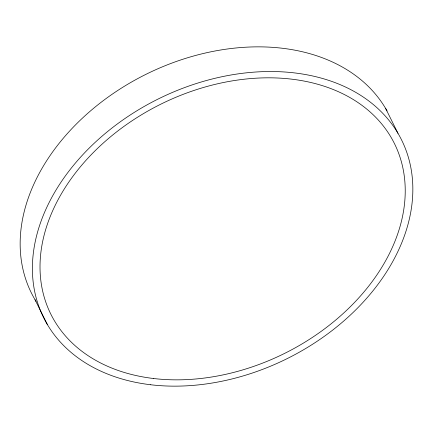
<?xml version="1.0" encoding="UTF-8"?>
<svg xmlns="http://www.w3.org/2000/svg" width="433" height="433" viewBox="0 0 433 433"><rect width="100%" height="100%" fill="white"/><g stroke="black" fill="none" stroke-linecap="round" stroke-linejoin="round"><path stroke-width="0.65" d="M385.738 108.651L397.981 133.315M35.019 299.685L47.262 324.349M36.042 301.384A199.813 144.941 -26.4 0 1 137.055 78.952A199.813 144.941 -26.4 0 1 387.048 110.94M153.634 378.518A191.814 139.139 -26.4 0 0 403.54 171.322A191.814 139.139 -26.4 0 0 110.691 136.66A191.814 139.139 -26.4 0 0 153.634 378.518M150.754 384.764A199.813 144.941 -26.4 0 0 411.085 168.924A199.813 144.941 -26.4 0 0 106.025 132.817A199.813 144.941 -26.4 0 0 150.754 384.764"/></g></svg>
